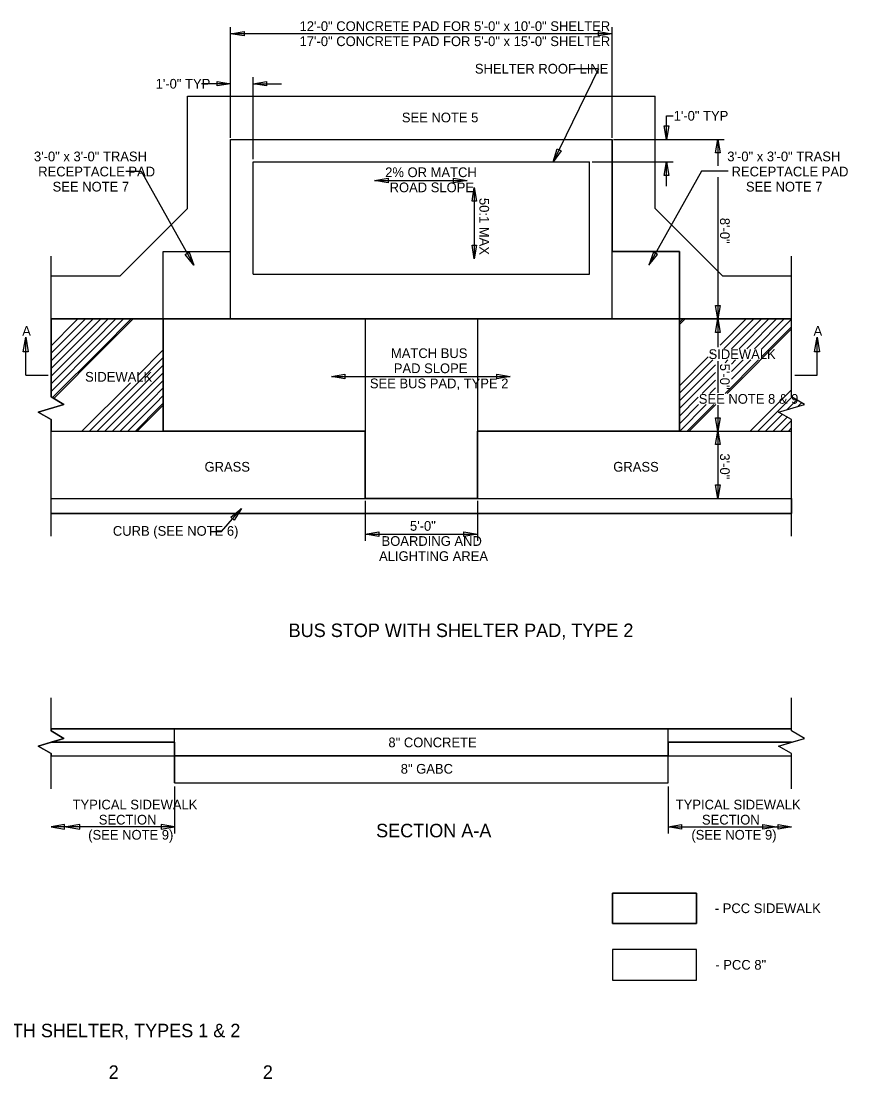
# Model space of a CAD drawing. Extents: x 1.2 to 16.6, y 0.6 to 10.4.
# Drawn here: x 8.97 to 16.63, y 0.61 to 10.41 of the extents above; entities that cross this region are included whole.
import ezdxf

# ---------------------------------------------------------------- set-up
doc = ezdxf.new("R2010")
doc.units = 0
for name, color, linetype in [('SD_P_Dimension Lines', 7, 'Continuous'), ('SD_P_Dimension Text', 7, 'Continuous'), ('SD_P_Prop Object Lines', 7, 'Continuous'), ('SD_P_Shading', 7, 'Continuous'), ('SD_P_Subtitles', 7, 'Continuous'), ('SD_X_Exist Hidden Lines', 7, 'Continuous'), ('SD_X_Exist Object Lines', 7, 'Continuous')]:
    doc.layers.add(name, color=color, linetype=linetype)

msp = doc.modelspace()

# ---------------------------------------------------------------- linework, layer by layer
at = {"layer": 'SD_P_Dimension Lines'}
for p, q in [((10.9069, 9.3317), (10.9069, 10.3578)), ((14.4423, 10.2978), (10.9069, 10.2978)), ((14.4423, 9.3317), (14.4423, 10.3578)), ((14.3171, 9.9724), (13.8969, 9.11)), ((14.3171, 9.9724), (14.0887, 9.9724)), ((10.9069, 9.8341), (10.6364, 9.8341)), ((11.1149, 9.134), (11.1149, 9.8941)), ((11.1149, 9.8341), (11.3795, 9.8341)), ((14.9476, 9.318), (14.9476, 9.5359)), ((14.9476, 9.5359), (15.0076, 9.5359)), ((14.456, 9.318), (15.4822, 9.318)), ((15.4222, 9.318), (15.4222, 9.0731)), ((9.9362, 9.025), (10.0784, 9.025)), ((10.0784, 9.025), (10.5648, 8.1526)), ((14.2591, 9.11), (15.0076, 9.11)), ((15.2709, 9.025), (14.7844, 8.1526)), ((14.9476, 8.8845), (14.9476, 9.11)), ((15.5175, 9.025), (15.2709, 9.025)), ((12.2419, 8.9369), (13.0985, 8.9369)), ((15.4222, 8.9691), (15.4222, 7.6542)), ((13.1658, 8.8719), (13.1658, 8.2123)), ((15.4222, 7.6542), (15.4222, 7.3932)), ((9.0087, 7.1343), (9.0087, 7.4868)), ((16.3424, 7.1343), (16.3424, 7.4868)), ((15.4222, 7.2626), (15.4222, 6.971)), ((9.0087, 7.1343), (9.2147, 7.1343)), ((11.8419, 7.1211), (13.4985, 7.1211)), ((16.1364, 7.1343), (16.3424, 7.1343)), ((15.4222, 6.8553), (15.4222, 6.6144)), ((15.4222, 6.6144), (15.4222, 5.9905)), ((10.8224, 5.6858), (11.0086, 5.8975)), ((12.1547, 5.9689), (12.1547, 5.5993)), ((13.1945, 5.9689), (13.1945, 5.5993)), ((10.7187, 5.6858), (10.8224, 5.6858)), ((12.1547, 5.6593), (13.1945, 5.6593)), ((10.3872, 3.3227), (10.3872, 2.8872)), ((14.9625, 3.3227), (14.9625, 2.8872)), ((10.3872, 2.9472), (9.2433, 2.9472)), ((14.9625, 2.9472), (16.1063, 2.9472))]:
    msp.add_line(p, q, dxfattribs=at)
for points in [[(11.0319, 10.277), (10.9069, 10.2978), (11.0319, 10.3186)], [(14.3173, 10.3186), (14.4423, 10.2978), (14.3173, 10.277)], [(10.7819, 9.8549), (10.9069, 9.8341), (10.7819, 9.8133)], [(11.2399, 9.8133), (11.1149, 9.8341), (11.2399, 9.8549)], [(14.9684, 9.443), (14.9476, 9.318), (14.9268, 9.443)], [(15.4014, 9.193), (15.4222, 9.318), (15.443, 9.193)], [(13.9703, 9.2133), (13.8969, 9.11), (13.9329, 9.2315)], [(14.9268, 8.985), (14.9476, 9.11), (14.9684, 8.985)], [(12.3669, 8.9161), (12.2419, 8.9369), (12.3669, 8.9577)], [(12.9735, 8.9577), (13.0985, 8.9369), (12.9735, 8.9161)], [(13.145, 8.7469), (13.1658, 8.8719), (13.1866, 8.7469)], [(13.1866, 8.3373), (13.1658, 8.2123), (13.145, 8.3373)], [(10.5221, 8.2719), (10.5648, 8.1526), (10.4858, 8.2517)], [(14.8271, 8.2719), (14.7844, 8.1526), (14.8635, 8.2517)], [(15.443, 7.7792), (15.4222, 7.6542), (15.4014, 7.7792)], [(15.4014, 7.5292), (15.4222, 7.6542), (15.443, 7.5292)], [(8.9858, 7.3493), (9.0087, 7.4868), (9.0315, 7.3493)], [(16.3196, 7.3493), (16.3424, 7.4868), (16.3653, 7.3493)], [(11.9669, 7.1003), (11.8419, 7.1211), (11.9669, 7.1419)], [(13.3735, 7.1419), (13.4985, 7.1211), (13.3735, 7.1003)], [(15.443, 6.7394), (15.4222, 6.6144), (15.4014, 6.7394)], [(15.4014, 6.4894), (15.4222, 6.6144), (15.443, 6.4894)], [(15.443, 6.1155), (15.4222, 5.9905), (15.4014, 6.1155)], [(10.9104, 5.8174), (11.0086, 5.8975), (10.9416, 5.7899)], [(12.2797, 5.6385), (12.1547, 5.6593), (12.2797, 5.6801)], [(13.0695, 5.6801), (13.1945, 5.6593), (13.0695, 5.6385)], [(9.3683, 2.968), (9.2433, 2.9472), (9.3683, 2.9264)], [(9.5095, 2.968), (9.3845, 2.9472), (9.5095, 2.9264)], [(10.2622, 2.9264), (10.3872, 2.9472), (10.2622, 2.968)], [(15.0875, 2.9264), (14.9625, 2.9472), (15.0875, 2.968)], [(15.8402, 2.968), (15.9652, 2.9472), (15.8402, 2.9264)], [(15.9813, 2.968), (16.1063, 2.9472), (15.9813, 2.9264)]]:
    msp.add_lwpolyline(points, close=True, dxfattribs=at)
at = {"layer": 'SD_P_Prop Object Lines'}
for p, q in [((10.9069, 9.318), (14.4423, 9.318)), ((10.9069, 7.6542), (10.9069, 9.318)), ((14.4423, 7.6542), (14.4423, 9.318)), ((10.283, 7.6542), (10.283, 8.2781)), ((10.283, 8.2781), (10.9069, 8.2781)), ((15.0662, 8.2781), (14.4423, 8.2781)), ((15.0662, 7.6542), (15.0662, 8.2781)), ((9.2432, 7.6542), (16.1061, 7.6542)), ((10.283, 7.6542), (9.2433, 7.6542)), ((9.2433, 7.6542), (9.2433, 6.9328)), ((9.4627, 7.6261), (9.4909, 7.6542)), ((9.4981, 7.5907), (9.5616, 7.6542)), ((9.5335, 7.5554), (9.6323, 7.6542)), ((9.5688, 7.52), (9.703, 7.6542)), ((9.6042, 7.4847), (9.7737, 7.6542)), ((9.6395, 7.4493), (9.8444, 7.6542)), ((9.6749, 7.414), (9.9151, 7.6542)), ((9.7102, 7.3786), (9.9859, 7.6542)), ((9.7191, 7.3698), (10.0035, 7.6542)), ((10.283, 7.6542), (10.283, 6.6144)), ((10.283, 7.1343), (10.283, 7.6542)), ((12.1547, 7.6542), (12.1547, 5.9905)), ((13.1945, 7.6542), (13.1945, 5.9905)), ((15.0662, 7.6542), (15.0662, 6.6144)), ((15.4222, 7.6542), (15.0662, 7.6542)), ((15.0662, 7.6542), (15.0662, 7.4273)), ((15.0705, 7.6234), (15.1013, 7.6542)), ((15.0794, 7.6146), (15.119, 7.6542)), ((16.1061, 7.6542), (15.4222, 7.6542)), ((15.443, 7.4125), (15.6847, 7.6542)), ((15.4798, 7.3786), (15.7554, 7.6542)), ((15.5505, 7.3786), (15.8261, 7.6542)), ((15.6212, 7.3786), (15.8968, 7.6542)), ((15.6919, 7.3786), (15.9675, 7.6542)), ((15.7626, 7.3786), (16.0382, 7.6542)), ((15.8289, 7.3742), (16.1063, 7.6516)), ((16.1063, 6.9328), (16.1063, 7.6542)), ((9.2433, 7.4067), (9.4627, 7.6261)), ((9.2433, 7.336), (9.4981, 7.5907)), ((9.2433, 7.2653), (9.5335, 7.5554)), ((15.0662, 7.6192), (15.0705, 7.6234)), ((15.0662, 7.6015), (15.0794, 7.6146)), ((15.508, 6.9649), (16.1063, 7.5632)), ((15.8289, 7.3034), (16.1063, 7.5808)), ((9.2433, 7.1946), (9.5688, 7.52)), ((9.2433, 7.1239), (9.6042, 7.4847)), ((9.2433, 7.0532), (9.6395, 7.4493)), ((9.2433, 6.9824), (9.6749, 7.414)), ((9.2565, 6.9249), (9.7102, 7.3786)), ((9.2675, 6.9182), (9.7191, 7.3698)), ((10.0434, 7.1284), (10.283, 7.368)), ((15.0662, 7.4273), (15.0662, 7.1493)), ((10.0373, 7.0516), (10.283, 7.2973)), ((15.0662, 7.0358), (15.3321, 7.3017)), ((15.0662, 6.9651), (15.3755, 7.2743)), ((15.3622, 7.3318), (15.3731, 7.3427)), ((15.49, 7.2474), (15.5169, 7.2743)), ((15.4903, 6.9649), (15.7997, 7.2743)), ((15.5498, 7.0951), (15.729, 7.2743)), ((15.5498, 7.2365), (15.5876, 7.2743)), ((15.5498, 7.1658), (15.6583, 7.2743)), ((10.0726, 7.0162), (10.283, 7.2266)), ((10.108, 6.9809), (10.283, 7.1559)), ((15.0662, 6.8944), (15.4014, 7.2295)), ((15.0662, 6.8237), (15.4014, 7.1588)), ((9.5294, 6.6144), (9.9785, 7.0635)), ((10.1433, 6.9455), (10.283, 7.0852)), ((10.283, 6.9091), (10.283, 7.1343)), ((15.2782, 6.9649), (15.4014, 7.0881)), ((9.6001, 6.6144), (10.0373, 7.0516)), ((9.6708, 6.6144), (10.0726, 7.0162)), ((9.7415, 6.6144), (10.108, 6.9809)), ((10.1787, 6.9102), (10.283, 7.0145)), ((15.3489, 6.9649), (15.4014, 7.0174)), ((15.9014, 6.7926), (16.1063, 6.9975)), ((9.2433, 6.9328), (9.3627, 6.8606)), ((9.8122, 6.6144), (10.1433, 6.9455)), ((9.8829, 6.6144), (10.1787, 6.9102)), ((9.9536, 6.6144), (10.214, 6.8748)), ((10.214, 6.8748), (10.283, 6.9438)), ((10.2494, 6.8394), (10.283, 6.873)), ((10.283, 6.7909), (10.283, 6.9091)), ((15.0662, 6.753), (15.2413, 6.928)), ((15.9367, 6.7572), (16.11, 6.9305)), ((16.0623, 6.8121), (16.1541, 6.9039)), ((16.2256, 6.8606), (16.1063, 6.9328)), ((16.1628, 6.8419), (16.1981, 6.8772)), ((9.3627, 6.8606), (9.1236, 6.7896)), ((9.1236, 6.7896), (9.2433, 6.7218)), ((9.1334, 6.7841), (9.1454, 6.7961)), ((10.0244, 6.6144), (10.2494, 6.8394)), ((10.042, 6.6144), (10.2582, 6.8306)), ((10.2582, 6.8306), (10.283, 6.8554)), ((10.283, 6.709), (10.283, 6.7909)), ((15.0662, 6.6822), (15.2446, 6.8606)), ((15.0691, 6.6144), (15.3153, 6.8606)), ((15.1398, 6.6144), (15.386, 6.8606)), ((15.1575, 6.6144), (15.4037, 6.8606)), ((15.7232, 6.6144), (15.9014, 6.7926)), ((15.9721, 6.7219), (16.0206, 6.7704)), ((15.9865, 6.7896), (16.2256, 6.8606)), ((16.1063, 6.7218), (15.9865, 6.7896)), ((9.2433, 6.7218), (9.2433, 6.6144)), ((10.283, 6.6144), (10.283, 6.709)), ((15.0662, 6.7519), (15.0662, 6.6144)), ((15.7939, 6.6144), (15.9367, 6.7572)), ((15.8646, 6.6144), (15.9721, 6.7219)), ((15.9353, 6.6144), (16.0074, 6.6865)), ((16.0074, 6.6865), (16.0657, 6.7448)), ((16.0428, 6.6512), (16.1063, 6.7146)), ((16.1063, 6.6144), (16.1063, 6.7218)), ((9.2432, 6.6144), (12.1547, 6.6144)), ((9.2433, 6.6144), (10.283, 6.6144)), ((13.1945, 6.6144), (16.1061, 6.6144)), ((15.0662, 6.6144), (15.4222, 6.6144)), ((15.4222, 6.6144), (16.1061, 6.6144)), ((16.006, 6.6144), (16.0428, 6.6512)), ((16.0767, 6.6144), (16.0782, 6.6158)), ((16.0782, 6.6158), (16.1061, 6.6438)), ((9.2432, 5.9905), (16.1061, 5.9905)), ((9.2432, 5.851), (16.1061, 5.851)), ((9.2433, 3.8558), (16.1063, 3.8558)), ((10.3872, 3.6058), (10.3872, 3.8558)), ((14.9625, 3.6058), (14.9625, 3.8558)), ((9.2433, 3.7308), (10.3872, 3.7308)), ((14.9625, 3.7308), (16.1063, 3.7308)), ((9.2433, 3.6058), (10.3872, 3.6058)), ((10.3872, 3.6058), (14.9625, 3.6058)), ((10.3872, 3.3558), (10.3872, 3.6058)), ((14.9625, 3.6058), (16.1063, 3.6058)), ((14.9625, 3.3558), (14.9625, 3.6058)), ((10.3872, 3.3558), (14.9625, 3.3558)), ((15.2247, 2.0521), (15.2247, 2.3338)), ((15.2247, 1.5278), (15.2247, 1.8095))]:
    msp.add_line(p, q, dxfattribs=at)
for points in [[(10.283, 7.6542), (10.283, 6.6144), (12.1547, 6.6144), (12.1547, 5.9905), (13.1945, 5.9905), (13.1945, 6.6144), (15.0662, 6.6144), (15.0662, 7.6542)], [(14.4451, 2.3338), (15.2247, 2.3338), (15.2247, 2.0521), (14.4451, 2.0521)]]:
    msp.add_lwpolyline(points, close=True, dxfattribs=at)
for points in [[(15.4222, 7.6542), (15.443, 7.5292), (15.4222, 7.5292), (15.4014, 7.5292), (15.4222, 7.6542)], [(16.1063, 7.6542), (16.1061, 7.6542)], [(15.0662, 7.1493), (15.0662, 6.8454), (15.0662, 6.7519)], [(15.4222, 6.6144), (15.4014, 6.7394), (15.4222, 6.7394), (15.443, 6.7394), (15.4222, 6.6144)], [(16.1061, 6.6144), (16.1063, 6.6144)], [(14.4451, 2.0521), (15.2247, 2.0521), (15.2247, 2.3338), (14.4451, 2.3338), (14.4451, 2.0521)], [(15.2247, 2.3338), (14.4451, 2.3338), (14.4451, 2.0521), (15.2247, 2.0521)], [(15.2247, 1.8095), (14.4451, 1.8095), (14.4451, 1.5278), (15.2247, 1.5278)]]:
    msp.add_lwpolyline(points, dxfattribs=at)
at = {"layer": 'SD_P_Shading'}
msp.add_line((15.2247, 1.5278), (15.2247, 1.8095), dxfattribs=at)
for points in [[(10.283, 7.6542), (10.283, 7.6542), (10.283, 8.2781), (10.9069, 8.2781), (10.9069, 9.318), (14.4423, 9.318), (14.4423, 8.2781), (15.0662, 8.2781), (15.0662, 7.6542), (15.0662, 7.6542), (15.0662, 7.4273), (15.0662, 7.1493), (15.0662, 6.8454), (15.0662, 6.7519), (15.0662, 6.6144), (13.1945, 6.6144), (13.1945, 5.9905), (12.1547, 5.9905), (12.1547, 6.6144), (10.283, 6.6144), (10.283, 6.709), (10.283, 6.7909), (10.283, 6.9091), (10.283, 7.1343)], [(9.2432, 5.9905), (16.1061, 5.9905), (16.1061, 5.851), (9.2432, 5.851)], [(9.2433, 3.8558), (9.2433, 3.8385), (9.3627, 3.7662), (9.2433, 3.7308), (10.3872, 3.7308), (10.3872, 3.6058), (14.9625, 3.6058), (14.9625, 3.7308), (16.1063, 3.7308), (16.2256, 3.7662), (16.1063, 3.8385), (16.1063, 3.8558)], [(9.2433, 3.7308), (9.1236, 3.6953), (9.2433, 3.6275), (9.2433, 3.6058), (10.3872, 3.6058), (10.3872, 3.3558), (14.9625, 3.3558), (14.9625, 3.6058), (16.1063, 3.6058), (16.1063, 3.6275), (15.9865, 3.6953), (16.1063, 3.7308), (14.9625, 3.7308), (14.9625, 3.6058), (10.3872, 3.6058), (10.3872, 3.7308)]]:
    msp.add_lwpolyline(points, close=True, dxfattribs=at)
msp.add_lwpolyline([(15.2247, 1.8095), (14.4451, 1.8095), (14.4451, 1.5278), (15.2247, 1.5278)], dxfattribs=at)
at = {"layer": 'SD_X_Exist Hidden Lines'}
for p, q in [((10.5069, 8.6781), (10.5069, 9.718)), ((10.5069, 9.718), (14.8423, 9.718)), ((14.8423, 8.6781), (14.8423, 9.718)), ((11.1149, 9.11), (14.2344, 9.11)), ((11.1149, 8.0702), (11.1149, 9.11)), ((14.2344, 8.0702), (14.2344, 9.11)), ((9.883, 8.0542), (10.5069, 8.6781)), ((15.4662, 8.0542), (14.8423, 8.6781)), ((9.2432, 8.0542), (9.883, 8.0542)), ((11.1149, 8.0702), (14.2344, 8.0702)), ((15.4662, 8.0542), (16.1063, 8.0542))]:
    msp.add_line(p, q, dxfattribs=at)
at = {"layer": 'SD_X_Exist Object Lines'}
for p, q in [((9.2433, 6.9328), (9.2433, 8.2361)), ((16.1063, 6.9328), (16.1063, 8.2361)), ((9.3627, 6.8606), (9.2433, 6.9328)), ((16.2256, 6.8606), (16.1063, 6.9328)), ((9.1236, 6.7896), (9.3627, 6.8606)), ((9.2433, 6.7218), (9.1236, 6.7896)), ((15.9865, 6.7896), (16.2256, 6.8606)), ((16.1063, 6.7218), (15.9865, 6.7896)), ((9.2433, 5.6399), (9.2433, 6.7218)), ((16.1063, 5.6399), (16.1063, 6.7218)), ((9.2433, 3.8385), (9.2433, 4.1421)), ((16.1063, 3.8385), (16.1063, 4.1421)), ((9.3627, 3.7662), (9.2433, 3.8385)), ((16.2256, 3.7662), (16.1063, 3.8385)), ((9.1236, 3.6953), (9.3627, 3.7662)), ((15.9865, 3.6953), (16.2256, 3.7662)), ((9.2433, 3.6275), (9.1236, 3.6953)), ((9.2433, 3.2987), (9.2433, 3.6275)), ((16.1063, 3.6275), (15.9865, 3.6953)), ((16.1063, 3.2987), (16.1063, 3.6275))]:
    msp.add_line(p, q, dxfattribs=at)

# ---------------------------------------------------------------- texts
at = {"layer": 'SD_P_Dimension Lines'}
for s, p in [('BUS STOP PAD WITH SHELTER, TYPES 1 & 2', (7.3935, 0.9973)), ('2', (9.777, 0.6119)), ('2', (11.206, 0.6119))]:
    msp.add_text(s, height=0.125, dxfattribs=at).set_placement(p)
at = {"layer": 'SD_P_Dimension Text'}
for s, p in [('12\'-0" CONCRETE PAD FOR 5\'-0" x 10\'-0" SHELTER', (11.5463, 10.3228)), ('17\'-0" CONCRETE PAD FOR 5\'-0" x 15\'-0" SHELTER', (11.5463, 10.1828)), ('SHELTER ROOF LINE', (13.171, 9.9284)), ('1\'-0" TYP', (10.2118, 9.7891)), ('SEE NOTE 5', (12.4942, 9.4764)), ('1\'-0" TYP', (15.0129, 9.492)), ('3\'-0" x 3\'-0" TRASH', (9.0844, 9.1154)), ('3\'-0" x 3\'-0" TRASH', (15.5104, 9.1154)), ('RECEPTACLE PAD', (9.124, 8.9754)), ('2% OR MATCH', (12.3396, 8.9686)), ('RECEPTACLE PAD', (15.55, 8.9754)), ('SEE NOTE 7', (9.2573, 8.8354)), ('SEE NOTE 7', (15.6833, 8.8354)), ('ROAD SLOPE', (12.3807, 8.8286)), ('A', (8.9758, 7.4988)), ('A', (16.3096, 7.4988)), ('MATCH BUS ', (12.3934, 7.292)), ('SIDEWALK', (15.3369, 7.2831)), ('SIDEWALK', (9.5584, 7.0732)), ('PAD SLOPE', (12.4197, 7.152)), ('SEE BUS PAD, TYPE 2', (12.1978, 7.012)), ('SEE NOTE 8 & 9', (15.2462, 6.8685)), ('GRASS', (10.6652, 6.2393)), ('GRASS', (14.4536, 6.2393)), ('CURB (SEE NOTE 6)', (9.8159, 5.6449)), ('8" CONCRETE', (12.3695, 3.6849)), ('8" GABC', (12.4838, 3.4402)), ('TYPICAL SIDEWALK', (9.4425, 3.1087)), ('TYPICAL SIDEWALK', (15.0328, 3.1087)), ('SECTION', (9.6853, 2.9687)), ('SECTION', (15.2756, 2.9687)), ('(SEE NOTE 9)', (9.5873, 2.8287)), ('(SEE NOTE 9)', (15.1776, 2.8287)), ('- PCC SIDEWALK', (15.3946, 2.1479)), ('- PCC 8"', (15.3998, 1.6236))]:
    msp.add_text(s, height=0.09, dxfattribs=at).set_placement(p)
for s, rotation, p in [('50:1 MAX', 270, (13.2129, 8.7758)), ('8\'-0"', 270, (15.443, 8.5914)), ('5\'-0"', 270, (15.443, 7.2396)), ('3\'-0"', 270, (15.443, 6.4078)), ('5\'-0"', 360, (12.5693, 5.6913)), ('BOARDING AND', 360, (12.3061, 5.5513)), ('ALIGHTING AREA', 360, (12.2831, 5.4113))]:
    msp.add_text(s, height=0.09, rotation=rotation, dxfattribs=at).set_placement(p)
at = {"layer": 'SD_P_Subtitles'}
for s, p in [('BUS STOP WITH SHELTER PAD, TYPE 2', (11.4451, 4.7061)), ('SECTION A-A', (12.2557, 2.8503))]:
    msp.add_text(s, height=0.125, dxfattribs=at).set_placement(p)

doc.saveas('drawing.dxf')
